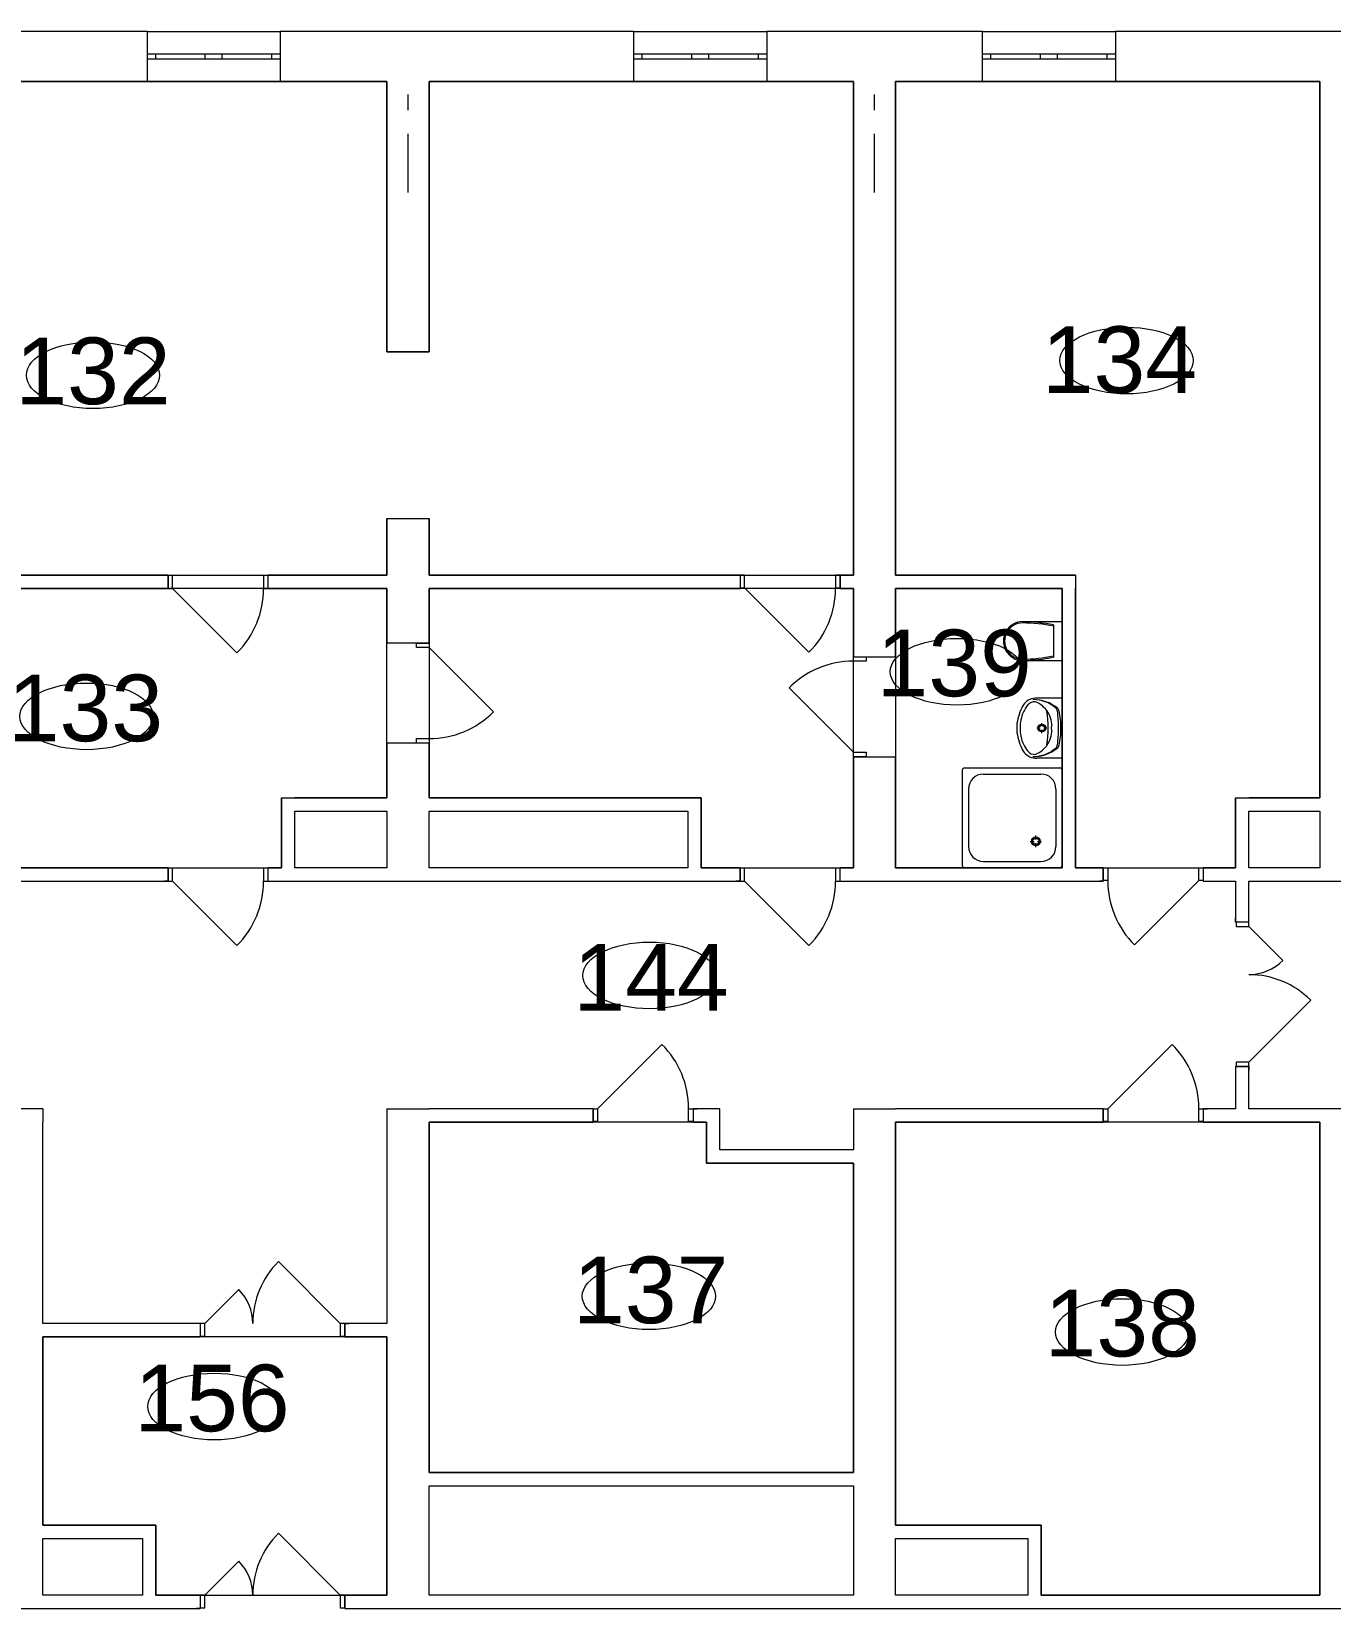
# Model space of a CAD drawing. Header units: millimetres. Extents: x 69565 to 169164, y 19942 to 91237.
# Drawn here: x 82997 to 94691, y 35074 to 49274 of the extents above; entities that cross this region are included whole.
import ezdxf

# ---------------------------------------------------------------- set-up
doc = ezdxf.new("R2010")
doc.units = ezdxf.units.MM
doc.header["$MEASUREMENT"] = 0
doc.linetypes.add('Штрих-Штриховая', pattern=[1093.611073, 529.166651, -211.666656, 141.111112, -211.666656])
for name, color, linetype, lineweight in [('Новый_Новый_0_Ном._пера__255_Ном._пера__255', 255, 'Continuous', 18), ('Новый_Новый_0_Ном._пера__7_Ном._пера__7', 7, 'Continuous', 18), ('Новый_Новый_0_Ном._пера__8_Ном._пера__8', 8, 'Continuous', 18)]:
    doc.layers.add(name, color=color, linetype=linetype, lineweight=lineweight)
doc.styles.add('СГЕНЕРИР_СТИЛЬ_1', font='Arial.ttf')

msp = doc.modelspace()

# ---------------------------------------------------------------- linework, layer by layer
at = {"layer": 'Новый_Новый_0_Ном._пера__255_Ном._пера__255', "color": 255, "linetype": 'Continuous', "lineweight": 18, "flags": 128}
for points in [[(86196.3, 44379.5), (86196.3, 44889.5), (86576.3, 44889.5), (86576.3, 44379.5), (90396.3, 44379.5), (90396.3, 48823.8), (86576.3, 48823.8), (86576.3, 46389.5), (86196.3, 46389.5), (86196.3, 48823.8), (80276.3, 48823.8), (80276.3, 46389.5), (79896.3, 46389.5), (79896.3, 48823.8), (76906.3, 48823.8), (76906.3, 44379.5), (79896.3, 44379.5), (79896.3, 44889.5), (80276.3, 44889.5), (80276.3, 44379.5)], [(90776.3, 48823.8), (90776.3, 44379.5), (92396.3, 44379.5), (92396.3, 41743.8), (93836.3, 41743.8), (93836.3, 42373.8), (94596.3, 42373.8), (94596.3, 48823.8)], [(80276.3, 44259.5), (80276.3, 42373.8), (81416.3, 42373.8), (81416.3, 41743.8), (85246.3, 41743.8), (85246.3, 42373.8), (86196.3, 42373.8), (86196.3, 44259.5)], [(86576.3, 44259.5), (86576.3, 42373.8), (89026, 42373.8), (89026, 41743.8), (90396.3, 41743.8), (90396.3, 44259.5)], [(92276.3, 41743.8), (92276.3, 44259.5), (90776.3, 44259.5), (90776.3, 41743.8)], [(90396.3, 36298.7), (90396.3, 39083.8), (89072.6, 39083.8), (89072.6, 39453.8), (86576.3, 39453.8), (86576.3, 36298.7)], [(90776.3, 39453.8), (90776.3, 35823.8), (92086.3, 35823.8), (92086.3, 35193.8), (94596.3, 35193.8), (94596.3, 39453.8)], [(86196.3, 35193.8), (86196.3, 37520.6), (83097, 37520.6), (83097, 35823.8), (84117, 35823.8), (84117, 35193.8)]]:
    msp.add_lwpolyline(points, close=True, dxfattribs=at)
at = {"layer": 'Новый_Новый_0_Ном._пера__7_Ном._пера__7', "color": 7, "linetype": 'Continuous', "lineweight": 18}
for p, q in [((84036.3, 49273.8), (84036.3, 49073.8)), ((84036.3, 49273.8), (85236.3, 49273.8)), ((84036.3, 49273.8), (84036.3, 49073.8)), ((85236.3, 49273.8), (85236.3, 49073.8)), ((85236.3, 49273.8), (85236.3, 49073.8)), ((88416.3, 49273.8), (88416.3, 49073.8)), ((88416.3, 49273.8), (89616.3, 49273.8)), ((88416.3, 49273.8), (88416.3, 49073.8)), ((89616.3, 49273.8), (89616.3, 49073.8)), ((89616.3, 49273.8), (89616.3, 49073.8)), ((91556.3, 49273.8), (91556.3, 49073.8)), ((91556.3, 49273.8), (92756.3, 49273.8)), ((91556.3, 49273.8), (91556.3, 49073.8)), ((92756.3, 49273.8), (92756.3, 49073.8)), ((92756.3, 49273.8), (92756.3, 49073.8)), ((84036.3, 49073.8), (84036.3, 49023.8)), ((84036.3, 49073.8), (84111.3, 49073.8)), ((84036.3, 49073.8), (84036.3, 49023.8)), ((84036.3, 49073.8), (84036.3, 49023.8)), ((84036.3, 49023.8), (84036.3, 48823.8)), ((84111.3, 49023.8), (84036.3, 49023.8)), ((84036.3, 49023.8), (84036.3, 48823.8)), ((84111.3, 49073.8), (84111.3, 49023.8)), ((84111.3, 49073.8), (84561.3, 49073.8)), ((84561.3, 49023.8), (84111.3, 49023.8)), ((84561.3, 49023.8), (84561.3, 49073.8)), ((84561.3, 49073.8), (84636.3, 49073.8)), ((84636.3, 49023.8), (84561.3, 49023.8)), ((84636.3, 49073.8), (84711.3, 49073.8)), ((84711.3, 49023.8), (84636.3, 49023.8)), ((84711.3, 49073.8), (84711.3, 49023.8)), ((84711.3, 49073.8), (85161.3, 49073.8)), ((85161.3, 49023.8), (84711.3, 49023.8)), ((85161.3, 49023.8), (85161.3, 49073.8)), ((85161.3, 49073.8), (85236.3, 49073.8)), ((85236.3, 49023.8), (85161.3, 49023.8)), ((85236.3, 49073.8), (85236.3, 49023.8)), ((85236.3, 49073.8), (85236.3, 49023.8)), ((85236.3, 49073.8), (85236.3, 49023.8)), ((85236.3, 49023.8), (85236.3, 48823.8)), ((85236.3, 49023.8), (85236.3, 48823.8)), ((88416.3, 49073.8), (88416.3, 49023.8)), ((88416.3, 49073.8), (88491.3, 49073.8)), ((88416.3, 49073.8), (88416.3, 49023.8)), ((88416.3, 49073.8), (88416.3, 49023.8)), ((88416.3, 49023.8), (88416.3, 48823.8)), ((88491.3, 49023.8), (88416.3, 49023.8)), ((88416.3, 49023.8), (88416.3, 48823.8)), ((88491.3, 49073.8), (88491.3, 49023.8)), ((88491.3, 49073.8), (88941.3, 49073.8)), ((88941.3, 49023.8), (88491.3, 49023.8)), ((88941.3, 49023.8), (88941.3, 49073.8)), ((88941.3, 49073.8), (89016.3, 49073.8)), ((89016.3, 49023.8), (88941.3, 49023.8)), ((89016.3, 49073.8), (89091.3, 49073.8)), ((89091.3, 49023.8), (89016.3, 49023.8)), ((89091.3, 49073.8), (89091.3, 49023.8)), ((89091.3, 49073.8), (89541.3, 49073.8)), ((89541.3, 49023.8), (89091.3, 49023.8)), ((89541.3, 49023.8), (89541.3, 49073.8)), ((89541.3, 49073.8), (89616.3, 49073.8)), ((89616.3, 49023.8), (89541.3, 49023.8)), ((89616.3, 49073.8), (89616.3, 49023.8)), ((89616.3, 49073.8), (89616.3, 49023.8)), ((89616.3, 49073.8), (89616.3, 49023.8)), ((89616.3, 49023.8), (89616.3, 48823.8)), ((89616.3, 49023.8), (89616.3, 48823.8)), ((91556.3, 49073.8), (91556.3, 49023.8)), ((91556.3, 49073.8), (91631.3, 49073.8)), ((91556.3, 49073.8), (91556.3, 49023.8)), ((91556.3, 49073.8), (91556.3, 49023.8)), ((91556.3, 49023.8), (91556.3, 48823.8)), ((91631.3, 49023.8), (91556.3, 49023.8)), ((91556.3, 49023.8), (91556.3, 48823.8)), ((91631.3, 49073.8), (91631.3, 49023.8)), ((91631.3, 49073.8), (92081.3, 49073.8)), ((92081.3, 49023.8), (91631.3, 49023.8)), ((92081.3, 49023.8), (92081.3, 49073.8)), ((92081.3, 49073.8), (92156.3, 49073.8)), ((92156.3, 49023.8), (92081.3, 49023.8)), ((92156.3, 49073.8), (92231.3, 49073.8)), ((92231.3, 49023.8), (92156.3, 49023.8)), ((92231.3, 49073.8), (92231.3, 49023.8)), ((92231.3, 49073.8), (92681.3, 49073.8)), ((92681.3, 49023.8), (92231.3, 49023.8)), ((92681.3, 49023.8), (92681.3, 49073.8)), ((92681.3, 49073.8), (92756.3, 49073.8)), ((92756.3, 49023.8), (92681.3, 49023.8)), ((92756.3, 49073.8), (92756.3, 49023.8)), ((92756.3, 49073.8), (92756.3, 49023.8)), ((92756.3, 49073.8), (92756.3, 49023.8)), ((92756.3, 49023.8), (92756.3, 48823.8)), ((92756.3, 49023.8), (92756.3, 48823.8)), ((84036.3, 48823.8), (85236.3, 48823.8)), ((88416.3, 48823.8), (89616.3, 48823.8)), ((91556.3, 48823.8), (92756.3, 48823.8)), ((86196.3, 46389.5), (86576.3, 46389.5)), ((86196.3, 46389.5), (86576.3, 46389.5)), ((86196.3, 44889.5), (86576.3, 44889.5)), ((86196.3, 44889.5), (86576.3, 44889.5)), ((84226.3, 44379.5), (84189.3, 44379.5)), ((84226.3, 44379.5), (84189.3, 44379.5)), ((84226.3, 44379.5), (84189.3, 44379.5)), ((84226.3, 44374.5), (84226.3, 44379.5)), ((84226.3, 44374.5), (84226.3, 44379.5)), ((84226.3, 44374.5), (84226.3, 44379.5)), ((84226.3, 44259.5), (84226.3, 44374.5)), ((84266.3, 44374.5), (84226.3, 44374.5)), ((84226.3, 44374.5), (84226.3, 44259.5)), ((84226.3, 44259.5), (84226.3, 44374.5)), ((84226.3, 44259.5), (84226.3, 44374.5)), ((84266.3, 44259.5), (84266.3, 44374.5)), ((85126.3, 44374.5), (85086.3, 44374.5)), ((85086.3, 44374.5), (85086.3, 44259.5)), ((85126.3, 44379.5), (85163.3, 44379.5)), ((85126.3, 44374.5), (85126.3, 44379.5)), ((85126.3, 44374.5), (85126.3, 44379.5)), ((85126.3, 44374.5), (85126.3, 44379.5)), ((85126.3, 44379.5), (85163.3, 44379.5)), ((85126.3, 44379.5), (85163.3, 44379.5)), ((85126.3, 44259.5), (85126.3, 44374.5)), ((85126.3, 44259.5), (85126.3, 44374.5)), ((85126.3, 44259.5), (85126.3, 44374.5)), ((85126.3, 44259.5), (85126.3, 44374.5)), ((89376.3, 44379.5), (89339.3, 44379.5)), ((89376.3, 44379.5), (89339.3, 44379.5)), ((89376.3, 44379.5), (89339.3, 44379.5)), ((89376.3, 44379.5), (89376.3, 44264.5)), ((89416.3, 44379.5), (89376.3, 44379.5)), ((89376.3, 44379.5), (89376.3, 44264.5)), ((89376.3, 44379.5), (89376.3, 44264.5)), ((89376.3, 44379.5), (89376.3, 44264.5)), ((89416.3, 44264.5), (89416.3, 44379.5)), ((90276.3, 44379.5), (90236.3, 44379.5)), ((90236.3, 44379.5), (90236.3, 44264.5)), ((90276.3, 44379.5), (90313.3, 44379.5)), ((90276.3, 44379.5), (90276.3, 44264.5)), ((90276.3, 44264.5), (90276.3, 44379.5)), ((90276.3, 44379.5), (90276.3, 44264.5)), ((90276.3, 44379.5), (90276.3, 44264.5)), ((90276.3, 44379.5), (90313.3, 44379.5)), ((90276.3, 44379.5), (90313.3, 44379.5)), ((84226.3, 44259.5), (84189.3, 44259.5)), ((84226.3, 44259.5), (84189.3, 44259.5)), ((84226.3, 44259.5), (84189.3, 44259.5)), ((84226.3, 44259.5), (84266.3, 44259.5)), ((84266.3, 44259.5), (84846.1, 43679.7)), ((85086.3, 44259.5), (85126.3, 44259.5)), ((85126.3, 44259.5), (85163.3, 44259.5)), ((85126.3, 44259.5), (85163.3, 44259.5)), ((85126.3, 44259.5), (85163.3, 44259.5)), ((89376.3, 44259.5), (89339.3, 44259.5)), ((89376.3, 44259.5), (89339.3, 44259.5)), ((89376.3, 44259.5), (89339.3, 44259.5)), ((89376.3, 44264.5), (89376.3, 44259.5)), ((89376.3, 44264.5), (89416.3, 44264.5)), ((89376.3, 44264.5), (89376.3, 44259.5)), ((89376.3, 44264.5), (89376.3, 44259.5)), ((89416.3, 44264.5), (89996.1, 43684.7)), ((90236.3, 44264.5), (90276.3, 44264.5)), ((90276.3, 44264.5), (90276.3, 44259.5)), ((90276.3, 44264.5), (90276.3, 44259.5)), ((90276.3, 44264.5), (90276.3, 44259.5)), ((90276.3, 44259.5), (90313.3, 44259.5)), ((90276.3, 44259.5), (90313.3, 44259.5)), ((90276.3, 44259.5), (90313.3, 44259.5)), ((91920.2, 43960), (92276.3, 43960)), ((92198.6, 43929.8), (92198.6, 43640.2)), ((92276.3, 43610), (92276.3, 43960)), ((86196.3, 43766.7), (86196.3, 43803.7)), ((86196.3, 43766.7), (86196.3, 43803.7)), ((86196.3, 43766.7), (86196.3, 43803.7)), ((86461.3, 43766.7), (86196.3, 43766.7)), ((86461.3, 43766.7), (86196.3, 43766.7)), ((86461.3, 43766.7), (86196.3, 43766.7)), ((86576.3, 43766.7), (86461.3, 43766.7)), ((86461.3, 43726.7), (86461.3, 43766.7)), ((86461.3, 43766.7), (86576.3, 43766.7)), ((86576.3, 43766.7), (86461.3, 43766.7)), ((86576.3, 43766.7), (86461.3, 43766.7)), ((86576.3, 43766.7), (86576.3, 43803.7)), ((86576.3, 43766.7), (86576.3, 43803.7)), ((86576.3, 43766.7), (86576.3, 43803.7)), ((86576.3, 43766.7), (86576.3, 43726.7)), ((86576.3, 43726.7), (86461.3, 43726.7)), ((86576.3, 43726.7), (87156.1, 43146.9)), ((90396.3, 43643.8), (90396.3, 43680.8)), ((90396.3, 43643.8), (90396.3, 43680.8)), ((90396.3, 43643.8), (90396.3, 43680.8)), ((90396.3, 43643.8), (90511.3, 43643.8)), ((90396.3, 43603.8), (90396.3, 43643.8)), ((90396.3, 43643.8), (90511.3, 43643.8)), ((90396.3, 43643.8), (90511.3, 43643.8)), ((90396.3, 43643.8), (90511.3, 43643.8)), ((90511.3, 43603.8), (90396.3, 43603.8)), ((90511.3, 43643.8), (90776.3, 43643.8)), ((90511.3, 43643.8), (90511.3, 43603.8)), ((90511.3, 43643.8), (90776.3, 43643.8)), ((90511.3, 43643.8), (90776.3, 43643.8)), ((90776.3, 43643.8), (90776.3, 43680.8)), ((90776.3, 43643.8), (90776.3, 43680.8)), ((90776.3, 43643.8), (90776.3, 43680.8)), ((91920.2, 43610), (92276.3, 43610)), ((90396.3, 42783.8), (89816.5, 43363.7)), ((92276.3, 43271.7), (92047.8, 43271.7)), ((92276.3, 43271.7), (92276.3, 42731.7)), ((92093, 43018.5), (92093, 43047.3)), ((92276.3, 42916.6), (92276.3, 43086.8)), ((86461.3, 42866.7), (86461.3, 42906.7)), ((86461.3, 42906.7), (86576.3, 42906.7)), ((86576.3, 42906.7), (86576.3, 42866.7)), ((92076.3, 43001.8), (92047.5, 43001.8)), ((92093, 42956.3), (92093, 42985.1)), ((92138.5, 43001.8), (92109.7, 43001.8)), ((86196.3, 42866.7), (86196.3, 42829.7)), ((86461.3, 42866.7), (86196.3, 42866.7)), ((86461.3, 42866.7), (86196.3, 42866.7)), ((86461.3, 42866.7), (86196.3, 42866.7)), ((86196.3, 42866.7), (86196.3, 42829.7)), ((86196.3, 42866.7), (86196.3, 42829.7)), ((86576.3, 42866.7), (86461.3, 42866.7)), ((86576.3, 42866.7), (86461.3, 42866.7)), ((86576.3, 42866.7), (86461.3, 42866.7)), ((86576.3, 42866.7), (86461.3, 42866.7)), ((86576.3, 42866.7), (86576.3, 42829.7)), ((86576.3, 42866.7), (86576.3, 42829.7)), ((86576.3, 42866.7), (86576.3, 42829.7)), ((90396.3, 42743.8), (90396.3, 42783.8)), ((90396.3, 42783.8), (90511.3, 42783.8)), ((90396.3, 42743.8), (90396.3, 42706.8)), ((90396.3, 42743.8), (90511.3, 42743.8)), ((90511.3, 42743.8), (90396.3, 42743.8)), ((90396.3, 42743.8), (90511.3, 42743.8)), ((90396.3, 42743.8), (90511.3, 42743.8)), ((90396.3, 42743.8), (90396.3, 42706.8)), ((90396.3, 42743.8), (90396.3, 42706.8)), ((90511.3, 42783.8), (90511.3, 42743.8)), ((90511.3, 42743.8), (90776.3, 42743.8)), ((90511.3, 42743.8), (90776.3, 42743.8)), ((90511.3, 42743.8), (90776.3, 42743.8)), ((90776.3, 42743.8), (90776.3, 42706.8)), ((90776.3, 42743.8), (90776.3, 42706.8)), ((90776.3, 42743.8), (90776.3, 42706.8)), ((92276.3, 42731.7), (92047.8, 42731.7)), ((84226.3, 41743.8), (84189.3, 41743.8)), ((84226.3, 41743.8), (84189.3, 41743.8)), ((84226.3, 41743.8), (84189.3, 41743.8)), ((84226.3, 41623.8), (84189.3, 41623.8)), ((84226.3, 41623.8), (84189.3, 41623.8)), ((84226.3, 41623.8), (84189.3, 41623.8)), ((84226.3, 41738.8), (84226.3, 41743.8)), ((84226.3, 41738.8), (84226.3, 41743.8)), ((84226.3, 41738.8), (84226.3, 41743.8)), ((84226.3, 41623.8), (84226.3, 41738.8)), ((84266.3, 41738.8), (84226.3, 41738.8)), ((84226.3, 41738.8), (84226.3, 41623.8)), ((84226.3, 41623.8), (84226.3, 41738.8)), ((84226.3, 41623.8), (84226.3, 41738.8)), ((84226.3, 41623.8), (84266.3, 41623.8)), ((84266.3, 41623.8), (84266.3, 41738.8)), ((84266.3, 41623.8), (84846.1, 41044)), ((85126.3, 41738.8), (85086.3, 41738.8)), ((85086.3, 41738.8), (85086.3, 41623.8)), ((85086.3, 41623.8), (85126.3, 41623.8)), ((85126.3, 41743.8), (85163.3, 41743.8)), ((85126.3, 41738.8), (85126.3, 41743.8)), ((85126.3, 41738.8), (85126.3, 41743.8)), ((85126.3, 41738.8), (85126.3, 41743.8)), ((85126.3, 41743.8), (85163.3, 41743.8)), ((85126.3, 41743.8), (85163.3, 41743.8)), ((85126.3, 41623.8), (85126.3, 41738.8)), ((85126.3, 41623.8), (85126.3, 41738.8)), ((85126.3, 41623.8), (85126.3, 41738.8)), ((85126.3, 41623.8), (85126.3, 41738.8)), ((85126.3, 41623.8), (85163.3, 41623.8)), ((85126.3, 41623.8), (85163.3, 41623.8)), ((85126.3, 41623.8), (85163.3, 41623.8)), ((89376.3, 41743.8), (89339.3, 41743.8)), ((89376.3, 41743.8), (89339.3, 41743.8)), ((89376.3, 41743.8), (89339.3, 41743.8)), ((89376.3, 41623.8), (89339.3, 41623.8)), ((89376.3, 41623.8), (89339.3, 41623.8)), ((89376.3, 41623.8), (89339.3, 41623.8)), ((89376.3, 41738.8), (89376.3, 41743.8)), ((89376.3, 41738.8), (89376.3, 41743.8)), ((89376.3, 41738.8), (89376.3, 41743.8)), ((89376.3, 41623.8), (89376.3, 41738.8)), ((89416.3, 41738.8), (89376.3, 41738.8)), ((89376.3, 41738.8), (89376.3, 41623.8)), ((89376.3, 41623.8), (89376.3, 41738.8)), ((89376.3, 41623.8), (89376.3, 41738.8)), ((89376.3, 41623.8), (89416.3, 41623.8)), ((89416.3, 41623.8), (89416.3, 41738.8)), ((89416.3, 41623.8), (89996.1, 41044)), ((90276.3, 41738.8), (90236.3, 41738.8)), ((90236.3, 41738.8), (90236.3, 41623.8)), ((90236.3, 41623.8), (90276.3, 41623.8)), ((90276.3, 41743.8), (90313.3, 41743.8)), ((90276.3, 41738.8), (90276.3, 41743.8)), ((90276.3, 41738.8), (90276.3, 41743.8)), ((90276.3, 41738.8), (90276.3, 41743.8)), ((90276.3, 41743.8), (90313.3, 41743.8)), ((90276.3, 41743.8), (90313.3, 41743.8)), ((90276.3, 41623.8), (90276.3, 41738.8)), ((90276.3, 41623.8), (90276.3, 41738.8)), ((90276.3, 41623.8), (90276.3, 41738.8)), ((90276.3, 41623.8), (90276.3, 41738.8)), ((90276.3, 41623.8), (90313.3, 41623.8)), ((90276.3, 41623.8), (90313.3, 41623.8)), ((90276.3, 41623.8), (90313.3, 41623.8)), ((92646.3, 41743.8), (92609.3, 41743.8)), ((92646.3, 41743.8), (92609.3, 41743.8)), ((92646.3, 41743.8), (92609.3, 41743.8)), ((92646.3, 41623.8), (92609.3, 41623.8)), ((92646.3, 41623.8), (92609.3, 41623.8)), ((92646.3, 41623.8), (92609.3, 41623.8)), ((92646.3, 41743.8), (92646.3, 41628.8)), ((92646.3, 41743.8), (92686.3, 41743.8)), ((92646.3, 41628.8), (92646.3, 41743.8)), ((92646.3, 41743.8), (92646.3, 41628.8)), ((92646.3, 41743.8), (92646.3, 41628.8)), ((92646.3, 41628.8), (92646.3, 41623.8)), ((92686.3, 41628.8), (92646.3, 41628.8)), ((92646.3, 41628.8), (92646.3, 41623.8)), ((92646.3, 41628.8), (92646.3, 41623.8)), ((92686.3, 41743.8), (92686.3, 41628.8)), ((93506.3, 41628.8), (92926.5, 41049)), ((93506.3, 41628.8), (93506.3, 41743.8)), ((93506.3, 41743.8), (93546.3, 41743.8)), ((93546.3, 41628.8), (93506.3, 41628.8)), ((93546.3, 41743.8), (93583.3, 41743.8)), ((93546.3, 41743.8), (93546.3, 41628.8)), ((93546.3, 41743.8), (93546.3, 41628.8)), ((93546.3, 41743.8), (93546.3, 41628.8)), ((93546.3, 41743.8), (93546.3, 41628.8)), ((93546.3, 41743.8), (93583.3, 41743.8)), ((93546.3, 41743.8), (93583.3, 41743.8)), ((93546.3, 41628.8), (93546.3, 41623.8)), ((93546.3, 41628.8), (93546.3, 41623.8)), ((93546.3, 41628.8), (93546.3, 41623.8)), ((93546.3, 41623.8), (93583.3, 41623.8)), ((93546.3, 41623.8), (93583.3, 41623.8)), ((93546.3, 41623.8), (93583.3, 41623.8)), ((93836.3, 41253.8), (93836.3, 41290.8)), ((93836.3, 41253.8), (93836.3, 41290.8)), ((93836.3, 41253.8), (93836.3, 41290.8)), ((93841.3, 41253.8), (93836.3, 41253.8)), ((93841.3, 41253.8), (93836.3, 41253.8)), ((93841.3, 41253.8), (93836.3, 41253.8)), ((93956.3, 41253.8), (93841.3, 41253.8)), ((93841.3, 41253.8), (93841.3, 41213.8)), ((93956.3, 41253.8), (93841.3, 41253.8)), ((93956.3, 41253.8), (93841.3, 41253.8)), ((93956.3, 41253.8), (93841.3, 41253.8)), ((93841.3, 41213.8), (93956.3, 41213.8)), ((93956.3, 41253.8), (93956.3, 41290.8)), ((93956.3, 41253.8), (93956.3, 41290.8)), ((93956.3, 41253.8), (93956.3, 41290.8)), ((93956.3, 41213.8), (93956.3, 41253.8)), ((93956.3, 41213.8), (94261.8, 40908.4)), ((93956.3, 39993.8), (94513.5, 40551)), ((88092.6, 39573.8), (88672.4, 40153.7)), ((92686.3, 39573.8), (93266.1, 40153.7)), ((93836.3, 39953.8), (93836.3, 39916.8)), ((93841.3, 39953.8), (93836.3, 39953.8)), ((93841.3, 39953.8), (93836.3, 39953.8)), ((93841.3, 39953.8), (93836.3, 39953.8)), ((93836.3, 39953.8), (93836.3, 39916.8)), ((93836.3, 39953.8), (93836.3, 39916.8)), ((93956.3, 39993.8), (93841.3, 39993.8)), ((93841.3, 39993.8), (93841.3, 39953.8)), ((93956.3, 39953.8), (93841.3, 39953.8)), ((93841.3, 39953.8), (93956.3, 39953.8)), ((93956.3, 39953.8), (93841.3, 39953.8)), ((93956.3, 39953.8), (93841.3, 39953.8)), ((93956.3, 39953.8), (93956.3, 39993.8)), ((93956.3, 39953.8), (93956.3, 39916.8)), ((93956.3, 39953.8), (93956.3, 39916.8)), ((93956.3, 39953.8), (93956.3, 39916.8)), ((88052.6, 39573.8), (88015.6, 39573.8)), ((88052.6, 39573.8), (88015.6, 39573.8)), ((88052.6, 39573.8), (88015.6, 39573.8)), ((88052.6, 39573.8), (88052.6, 39458.8)), ((88052.6, 39573.8), (88092.6, 39573.8)), ((88052.6, 39458.8), (88052.6, 39573.8)), ((88052.6, 39573.8), (88052.6, 39458.8)), ((88052.6, 39573.8), (88052.6, 39458.8)), ((88092.6, 39573.8), (88092.6, 39458.8)), ((88912.6, 39458.8), (88912.6, 39573.8)), ((88912.6, 39573.8), (88952.6, 39573.8)), ((88952.6, 39573.8), (88989.6, 39573.8)), ((88952.6, 39573.8), (88952.6, 39458.8)), ((88952.6, 39573.8), (88952.6, 39458.8)), ((88952.6, 39573.8), (88952.6, 39458.8)), ((88952.6, 39573.8), (88952.6, 39458.8)), ((88952.6, 39573.8), (88989.6, 39573.8)), ((88952.6, 39573.8), (88989.6, 39573.8)), ((92646.3, 39573.8), (92609.3, 39573.8)), ((92646.3, 39573.8), (92609.3, 39573.8)), ((92646.3, 39573.8), (92609.3, 39573.8)), ((92646.3, 39573.8), (92646.3, 39458.8)), ((92646.3, 39573.8), (92686.3, 39573.8)), ((92646.3, 39458.8), (92646.3, 39573.8)), ((92646.3, 39573.8), (92646.3, 39458.8)), ((92646.3, 39573.8), (92646.3, 39458.8)), ((92686.3, 39573.8), (92686.3, 39458.8)), ((93506.3, 39458.8), (93506.3, 39573.8)), ((93506.3, 39573.8), (93546.3, 39573.8)), ((93546.3, 39573.8), (93583.3, 39573.8)), ((93546.3, 39573.8), (93546.3, 39458.8)), ((93546.3, 39573.8), (93546.3, 39458.8)), ((93546.3, 39573.8), (93546.3, 39458.8)), ((93546.3, 39573.8), (93546.3, 39458.8)), ((93546.3, 39573.8), (93583.3, 39573.8)), ((93546.3, 39573.8), (93583.3, 39573.8)), ((88052.6, 39453.8), (88015.6, 39453.8)), ((88052.6, 39453.8), (88015.6, 39453.8)), ((88052.6, 39453.8), (88015.6, 39453.8)), ((88052.6, 39458.8), (88052.6, 39453.8)), ((88092.6, 39458.8), (88052.6, 39458.8)), ((88052.6, 39458.8), (88052.6, 39453.8)), ((88052.6, 39458.8), (88052.6, 39453.8)), ((88952.6, 39458.8), (88912.6, 39458.8)), ((88952.6, 39458.8), (88952.6, 39453.8)), ((88952.6, 39458.8), (88952.6, 39453.8)), ((88952.6, 39458.8), (88952.6, 39453.8)), ((88952.6, 39453.8), (88989.6, 39453.8)), ((88952.6, 39453.8), (88989.6, 39453.8)), ((88952.6, 39453.8), (88989.6, 39453.8)), ((92646.3, 39453.8), (92609.3, 39453.8)), ((92646.3, 39453.8), (92609.3, 39453.8)), ((92646.3, 39453.8), (92609.3, 39453.8)), ((92646.3, 39458.8), (92646.3, 39453.8)), ((92686.3, 39458.8), (92646.3, 39458.8)), ((92646.3, 39458.8), (92646.3, 39453.8)), ((92646.3, 39458.8), (92646.3, 39453.8)), ((93546.3, 39458.8), (93506.3, 39458.8)), ((93546.3, 39458.8), (93546.3, 39453.8)), ((93546.3, 39458.8), (93546.3, 39453.8)), ((93546.3, 39458.8), (93546.3, 39453.8)), ((93546.3, 39453.8), (93583.3, 39453.8)), ((93546.3, 39453.8), (93583.3, 39453.8)), ((93546.3, 39453.8), (93583.3, 39453.8)), ((85776.3, 37640.6), (85219.1, 38197.8)), ((84556.3, 37640.6), (84861.8, 37946.1)), ((84516.3, 37640.6), (84479.3, 37640.6)), ((84516.3, 37640.6), (84479.3, 37640.6)), ((84516.3, 37640.6), (84479.3, 37640.6)), ((84516.3, 37640.6), (84516.3, 37525.6)), ((84556.3, 37640.6), (84516.3, 37640.6)), ((84516.3, 37640.6), (84516.3, 37525.6)), ((84516.3, 37640.6), (84516.3, 37525.6)), ((84516.3, 37640.6), (84516.3, 37525.6)), ((84556.3, 37525.6), (84556.3, 37640.6)), ((85816.3, 37640.6), (85776.3, 37640.6)), ((85776.3, 37640.6), (85776.3, 37525.6)), ((85816.3, 37640.6), (85853.3, 37640.6)), ((85816.3, 37640.6), (85816.3, 37525.6)), ((85816.3, 37525.6), (85816.3, 37640.6)), ((85816.3, 37640.6), (85816.3, 37525.6)), ((85816.3, 37640.6), (85816.3, 37525.6)), ((85816.3, 37640.6), (85853.3, 37640.6)), ((85816.3, 37640.6), (85853.3, 37640.6)), ((84516.3, 37520.6), (84479.3, 37520.6)), ((84516.3, 37520.6), (84479.3, 37520.6)), ((84516.3, 37520.6), (84479.3, 37520.6)), ((84516.3, 37525.6), (84516.3, 37520.6)), ((84516.3, 37525.6), (84556.3, 37525.6)), ((84516.3, 37525.6), (84516.3, 37520.6)), ((84516.3, 37525.6), (84516.3, 37520.6)), ((85776.3, 37525.6), (85816.3, 37525.6)), ((85816.3, 37525.6), (85816.3, 37520.6)), ((85816.3, 37525.6), (85816.3, 37520.6)), ((85816.3, 37525.6), (85816.3, 37520.6)), ((85816.3, 37520.6), (85853.3, 37520.6)), ((85816.3, 37520.6), (85853.3, 37520.6)), ((85816.3, 37520.6), (85853.3, 37520.6)), ((85776.3, 35193.8), (85219.1, 35751)), ((84556.3, 35193.8), (84861.8, 35499.3)), ((84516.3, 35193.8), (84479.3, 35193.8)), ((84516.3, 35193.8), (84479.3, 35193.8)), ((84516.3, 35193.8), (84479.3, 35193.8)), ((84516.3, 35193.8), (84516.3, 35078.8)), ((84556.3, 35193.8), (84516.3, 35193.8)), ((84516.3, 35193.8), (84516.3, 35078.8)), ((84516.3, 35193.8), (84516.3, 35078.8)), ((84516.3, 35193.8), (84516.3, 35078.8)), ((84516.3, 35078.8), (84516.3, 35073.8)), ((84516.3, 35078.8), (84556.3, 35078.8)), ((84516.3, 35078.8), (84516.3, 35073.8)), ((84516.3, 35078.8), (84516.3, 35073.8)), ((84556.3, 35078.8), (84556.3, 35193.8)), ((85816.3, 35193.8), (85776.3, 35193.8)), ((85776.3, 35193.8), (85776.3, 35078.8)), ((85776.3, 35078.8), (85816.3, 35078.8)), ((85816.3, 35193.8), (85853.3, 35193.8)), ((85816.3, 35193.8), (85816.3, 35078.8)), ((85816.3, 35078.8), (85816.3, 35193.8)), ((85816.3, 35193.8), (85816.3, 35078.8)), ((85816.3, 35193.8), (85816.3, 35078.8)), ((85816.3, 35193.8), (85853.3, 35193.8)), ((85816.3, 35193.8), (85853.3, 35193.8)), ((85816.3, 35078.8), (85816.3, 35073.8)), ((85816.3, 35078.8), (85816.3, 35073.8)), ((85816.3, 35078.8), (85816.3, 35073.8)), ((84516.3, 35073.8), (84479.3, 35073.8)), ((84516.3, 35073.8), (84479.3, 35073.8)), ((84516.3, 35073.8), (84479.3, 35073.8)), ((85816.3, 35073.8), (85853.3, 35073.8)), ((85816.3, 35073.8), (85853.3, 35073.8)), ((85816.3, 35073.8), (85853.3, 35073.8))]:
    msp.add_line(p, q, dxfattribs=at)
at = {"layer": 'Новый_Новый_0_Ном._пера__7_Ном._пера__7', "color": 7, "linetype": 'Штрих-Штриховая', "lineweight": 18}
for p, q in [((86386.3, 47823.8), (86386.3, 48823.8)), ((86386.3, 47823.8), (86386.3, 48823.8)), ((86386.3, 47823.8), (86386.3, 48823.8)), ((86386.3, 47823.8), (86386.3, 48823.8)), ((86386.3, 47823.8), (86386.3, 48823.8)), ((86386.3, 47823.8), (86386.3, 48823.8)), ((90586.3, 47823.8), (90586.3, 48823.8)), ((90586.3, 47823.8), (90586.3, 48823.8)), ((90586.3, 47823.8), (90586.3, 48823.8)), ((90586.3, 47823.8), (90586.3, 48823.8)), ((90586.3, 47823.8), (90586.3, 48823.8)), ((90586.3, 47823.8), (90586.3, 48823.8))]:
    msp.add_line(p, q, dxfattribs=at)
at = {"layer": 'Новый_Новый_0_Ном._пера__7_Ном._пера__7', "color": 7, "linetype": 'Continuous', "lineweight": 18}
for points in [[(84036.3, 49273.8), (82586.3, 49273.8)], [(88416.3, 49273.8), (85236.3, 49273.8)], [(91556.3, 49273.8), (89616.3, 49273.8)], [(95656.3, 49273.8), (92756.3, 49273.8)], [(82586.3, 48823.8), (84036.3, 48823.8)], [(85236.3, 48823.8), (86196.3, 48823.8)], [(86196.3, 48823.8), (86196.3, 46389.5)], [(86576.3, 48823.8), (88416.3, 48823.8)], [(86576.3, 46389.5), (86576.3, 48823.8)], [(89616.3, 48823.8), (90396.3, 48823.8)], [(90396.3, 48823.8), (90396.3, 44379.5)], [(90776.3, 48823.8), (91556.3, 48823.8)], [(90776.3, 44379.5), (90776.3, 48823.8)], [(92756.3, 48823.8), (94596.3, 48823.8)], [(94596.3, 48823.8), (94596.3, 42373.8)], [(86196.3, 44889.5), (86196.3, 44379.5)], [(86576.3, 44379.5), (86576.3, 44889.5)], [(84226.3, 44379.5), (80276.3, 44379.5)], [(86196.3, 44379.5), (85126.3, 44379.5)], [(89376.3, 44379.5), (86576.3, 44379.5)], [(90396.3, 44379.5), (90276.3, 44379.5)], [(92396.3, 44379.5), (90776.3, 44379.5)], [(92396.3, 44379.5), (92396.3, 44259.5)], [(80276.3, 44259.5), (84226.3, 44259.5)], [(85126.3, 44259.5), (86196.3, 44259.5)], [(86196.3, 44259.5), (86196.3, 43766.7)], [(86576.3, 43766.7), (86576.3, 44259.5)], [(86576.3, 44259.5), (89376.3, 44259.5)], [(90276.3, 44259.5), (90396.3, 44259.5)], [(90396.3, 44259.5), (90396.3, 43643.8)], [(90776.3, 43643.8), (90776.3, 44259.5)], [(90776.3, 44259.5), (92276.3, 44259.5)], [(92276.3, 44259.5), (92276.3, 41743.8)], [(92396.3, 41743.8), (92396.3, 44259.5)], [(86196.3, 42866.7), (86196.3, 42373.8)], [(86576.3, 42373.8), (86576.3, 42866.7)], [(90396.3, 42743.8), (90396.3, 41743.8)], [(90776.3, 41743.8), (90776.3, 42743.8)], [(85246.3, 42373.8), (85366.3, 42373.8)], [(85246.3, 42373.8), (85246.3, 41743.8)], [(86196.3, 42373.8), (85366.3, 42373.8)], [(88906, 42373.8), (86576.3, 42373.8)], [(89026, 42373.8), (88906, 42373.8)], [(89026, 41743.8), (89026, 42373.8)], [(93836.3, 42373.8), (93956.3, 42373.8)], [(93836.3, 42373.8), (93836.3, 41743.8)], [(94596.3, 42373.8), (93956.3, 42373.8)], [(85366.3, 41743.8), (85366.3, 42253.8)], [(85366.3, 42253.8), (86196.3, 42253.8)], [(86196.3, 42253.8), (86196.3, 41743.8)], [(86576.3, 41743.8), (86576.3, 42253.8)], [(86576.3, 42253.8), (88906, 42253.8)], [(88906, 42253.8), (88906, 41743.8)], [(93956.3, 41743.8), (93956.3, 42253.8)], [(93956.3, 42253.8), (94596.3, 42253.8)], [(94596.3, 42253.8), (94596.3, 41743.8)], [(78506.3, 41623.8), (84226.3, 41623.8)], [(84226.3, 41743.8), (81416.3, 41743.8)], [(85246.3, 41743.8), (85126.3, 41743.8)], [(85126.3, 41623.8), (89376.3, 41623.8)], [(86196.3, 41743.8), (85366.3, 41743.8)], [(88906, 41743.8), (86576.3, 41743.8)], [(89376.3, 41743.8), (89026, 41743.8)], [(90396.3, 41743.8), (90276.3, 41743.8)], [(90276.3, 41623.8), (92646.3, 41623.8)], [(92276.3, 41743.8), (90776.3, 41743.8)], [(92646.3, 41743.8), (92396.3, 41743.8)], [(93836.3, 41743.8), (93546.3, 41743.8)], [(93546.3, 41623.8), (93836.3, 41623.8)], [(93836.3, 41623.8), (93836.3, 41253.8)], [(94596.3, 41743.8), (93956.3, 41743.8)], [(93956.3, 41623.8), (96666, 41623.8)], [(93956.3, 41253.8), (93956.3, 41623.8)], [(93836.3, 39953.8), (93836.3, 39573.8)], [(93956.3, 39573.8), (93956.3, 39953.8)], [(83097, 39573.8), (81296.3, 39573.8)], [(83097, 39573.8), (83097, 39453.8)], [(86196.3, 39573.8), (86576.3, 39573.8)], [(86196.3, 39573.8), (86196.3, 37640.6)], [(88052.6, 39573.8), (86576.3, 39573.8)], [(89072.6, 39573.8), (88952.6, 39573.8)], [(89192.6, 39573.8), (89072.6, 39573.8)], [(89192.6, 39203.8), (89192.6, 39573.8)], [(90396.3, 39573.8), (90776.3, 39573.8)], [(90396.3, 39573.8), (90396.3, 39203.8)], [(92646.3, 39573.8), (90776.3, 39573.8)], [(93836.3, 39573.8), (93546.3, 39573.8)], [(96666, 39573.8), (93956.3, 39573.8)], [(83097, 37640.6), (83097, 39453.8)], [(86576.3, 36298.7), (86576.3, 39453.8)], [(86576.3, 39453.8), (88052.6, 39453.8)], [(88952.6, 39453.8), (89072.6, 39453.8)], [(89072.6, 39453.8), (89072.6, 39083.8)], [(90776.3, 35823.8), (90776.3, 39453.8)], [(90776.3, 39453.8), (92646.3, 39453.8)], [(93546.3, 39453.8), (94596.3, 39453.8)], [(94596.3, 39453.8), (94596.3, 35193.8)], [(90396.3, 39203.8), (89192.6, 39203.8)], [(89072.6, 39083.8), (89192.6, 39083.8)], [(89192.6, 39083.8), (90396.3, 39083.8)], [(90396.3, 39083.8), (90396.3, 36298.7)], [(84516.3, 37640.6), (83097, 37640.6)], [(86196.3, 37640.6), (85816.3, 37640.6)], [(83097, 35823.8), (83097, 37520.6)], [(83097, 37520.6), (84516.3, 37520.6)], [(85816.3, 37520.6), (86196.3, 37520.6)], [(86196.3, 37520.6), (86196.3, 35193.8)], [(90396.3, 36298.7), (86576.3, 36298.7)], [(86576.3, 35193.8), (86576.3, 36178.7)], [(86576.3, 36178.7), (90396.3, 36178.7)], [(90396.3, 36178.7), (90396.3, 35823.8)], [(83997, 35823.8), (83097, 35823.8)], [(84117, 35823.8), (83997, 35823.8)], [(84117, 35193.8), (84117, 35823.8)], [(90396.3, 35823.8), (90396.3, 35703.8)], [(91966.3, 35823.8), (90776.3, 35823.8)], [(92086.3, 35823.8), (91966.3, 35823.8)], [(92086.3, 35193.8), (92086.3, 35823.8)], [(83097, 35193.8), (83097, 35703.8)], [(83097, 35703.8), (83997, 35703.8)], [(83997, 35703.8), (83997, 35193.8)], [(90396.3, 35703.8), (90396.3, 35193.8)], [(90776.3, 35193.8), (90776.3, 35703.8)], [(90776.3, 35703.8), (91966.3, 35703.8)], [(91966.3, 35703.8), (91966.3, 35193.8)], [(83997, 35193.8), (83097, 35193.8)], [(84516.3, 35193.8), (84117, 35193.8)], [(86196.3, 35193.8), (85816.3, 35193.8)], [(90396.3, 35193.8), (86576.3, 35193.8)], [(91966.3, 35193.8), (90776.3, 35193.8)], [(94596.3, 35193.8), (92086.3, 35193.8)], [(76906.3, 35073.8), (84516.3, 35073.8)], [(85816.3, 35073.8), (95846.3, 35073.8)]]:
    msp.add_lwpolyline(points, dxfattribs=at)
for radius in [35, 25]:
    msp.add_circle((92093, 43001.8), radius, dxfattribs=at)
for centre, radius, start, end in [((84266.3, 44259.5), 820, 315, 0), ((89416.3, 44264.5), 820, 315, 0), ((90396.3, 42783.8), 820, 90, 135), ((92310, 42988), 444.2, 153.7403, 175.79476), ((92193.7, 43025.1), 293, 140.71494, 170.00224), ((92100.9, 43087.4), 212.8, 141.31519, 152.84286), ((92041.9, 43134.5), 137.4, 87.54482, 141.25458), ((92028.2, 43157.7), 80.9, 86.06939, 139.19839), ((92016.4, 42952.7), 305.1, 48.52449, 90.67671), ((92018.2, 42918.2), 339.6, 50.66478, 90.90725), ((91945.3, 43014.6), 240.7, 32.84422, 68.44807), ((92188.7, 43147.6), 45, 7.83045, 48.52449), ((92205, 43146.1), 45, 12.69402, 50.66478), ((86576.3, 43726.7), 820, 270, 315), ((92213, 43001.7), 316.7, 166.43339, 193.56661), ((91165.6, 43001.7), 984.9, 351.17957, 8.82655), ((91941.4, 43021), 240.6, 355.39402, 31.05606), ((91090.2, 42996.5), 1153.8, 0.24498, 7.83045), ((91589.4, 43007.4), 675.9, 359.48972, 12.69402), ((92136.3, 43001.7), 270, 175.98758, 184.01242), ((92310, 43015.4), 444.2, 184.20524, 206.2597), ((92193.7, 42978.3), 293, 189.99776, 219.28506), ((91941.4, 42982.4), 240.6, 328.94394, 4.60598), ((91090.2, 43008.2), 1153.8, 352.09208, 359.67755), ((91589.4, 42996.6), 675.9, 347.2285, 0.43281), ((92100.9, 42915.9), 212.8, 207.15714, 218.68481), ((92041.9, 42868.9), 137.4, 218.74542, 272.45518), ((92028.2, 42845.7), 80.9, 220.80161, 273.93061), ((92018.3, 43085.2), 339.6, 269.01528, 309.25775), ((92016.5, 43050.8), 305.1, 269.24582, 311.39803), ((91945.3, 42988.8), 240.7, 291.55193, 327.15578), ((92188.5, 42855.6), 45, 311.39804, 352.09208), ((92204.8, 42857.1), 45, 309.25775, 347.2285), ((84266.3, 41623.8), 820, 315, 0), ((89416.3, 41623.8), 820, 315, 0), ((93506.3, 41628.8), 820, 180, 225), ((93956.3, 41213.8), 432, 270, 315), ((93956.3, 39993.8), 788, 45, 90), ((88092.6, 39573.8), 820, 0, 45), ((92686.3, 39573.8), 820, 0, 45), ((85776.3, 37640.6), 788, 135, 180), ((84556.3, 37640.6), 432, 0, 45), ((85776.3, 35193.8), 788, 135, 180), ((84556.3, 35193.8), 432, 0, 45)]:
    msp.add_arc(centre, radius, start, end, dxfattribs=at)
for centre in [(92855.7, 46311.2), (83549.9, 46179.3), (91328.6, 43509.2), (83491.8, 43107.1), (88560.7, 40773.8), (88555.5, 37885.3), (92816.2, 37563.1), (84642.7, 36892.2)]:
    msp.add_ellipse(centre, major_axis=(600, 0), ratio=0.5, dxfattribs=at)
for centre, major_axis, start_param, end_param in [((91920.2, 43785), (0, 175), 0, 3.1415927), ((91920.2, 43785), (0, 163.6), 0, 3.1567582), ((91900.2, 42458.9), (0, 1489.9), 6.0802593, 6.2697875), ((91900.2, 42458.9), (0, 1501.3), 6.0818179, 6.2697875), ((91900.2, 45111.2), (0, 1489.9), 3.1549905, 3.3445187), ((91900.2, 45111.2), (0, 1501.3), 3.1549905, 3.3429601)]:
    msp.add_ellipse(centre, major_axis=major_axis, ratio=0.9935904, start_param=start_param, end_param=end_param, dxfattribs=at)
at = {"layer": 'Новый_Новый_0_Ном._пера__8_Ном._пера__8', "color": 8, "linetype": 'Continuous', "lineweight": 18}
for p, q in [((91376.3, 42621.3), (91376.3, 41766.3)), ((91398.8, 42643.8), (92253.8, 42643.8)), ((92276.3, 42621.3), (92276.3, 41766.3)), ((91567.5, 42587.6), (92085, 42587.6)), ((91432.5, 42452.6), (91432.5, 41935.1)), ((92220, 42452.6), (92220, 41935.1)), ((92038.5, 41997.2), (92038.5, 42032.8)), ((91987.3, 41981.7), (92022.9, 41981.7)), ((92038.5, 41930.5), (92038.5, 41966.1)), ((92054, 41981.7), (92089.6, 41981.7)), ((91567.5, 41800.1), (92085, 41800.1)), ((91398.8, 41743.8), (92253.8, 41743.8))]:
    msp.add_line(p, q, dxfattribs=at)
for radius in [39.4, 28.1]:
    msp.add_circle((92038.5, 41981.7), radius, dxfattribs=at)
for centre, radius, start, end in [((91398.8, 42621.3), 22.5, 90, 180), ((92253.8, 42621.3), 22.5, 0, 90), ((91567.5, 42452.6), 135, 90, 180), ((92085, 42452.6), 135, 0, 90), ((91567.5, 41935.1), 135, 180, 270), ((92085, 41935.1), 135, 270, 0), ((91398.8, 41766.3), 22.5, 180, 270), ((92253.8, 41766.3), 22.5, 270, 0)]:
    msp.add_arc(centre, radius, start, end, dxfattribs=at)

# ---------------------------------------------------------------- texts
at = {"layer": 'Новый_Новый_0_Ном._пера__7_Ном._пера__7', "color": 7, "linetype": 'Continuous', "lineweight": 18, "char_height": 600, "attachment_point": 5, "style": 'СГЕНЕРИР_СТИЛЬ_1'}
for s, insert in [('\\A1;{\\pqc;\\fArial|b0|i0|c0|p0;\\W1.000000;134}', (92791.2, 46314.6)), ('\\A1;{\\pqc;\\fArial|b0|i0|c0|p0;\\W1.000000;132}', (83549.8, 46214.1)), ('\\A1;{\\pqc;\\fArial|b0|i0|c0|p0;\\W1.000000;139}', (91303.8, 43583.6)), ('\\A1;{\\pqc;\\fArial|b0|i0|c0|p0;\\W1.000000;133}', (83481.8, 43178.7)), ('\\A1;{\\pqc;\\fArial|b0|i0|c0|p0;\\W1.000000;144}', (88574.4, 40756.2)), ('\\A1;{\\pqc;\\fArial|b0|i0|c0|p0;\\W1.000000;137}', (88571, 37938.1)), ('\\A1;{\\pqc;\\fArial|b0|i0|c0|p0;\\W1.000000;138}', (92816.3, 37638.8)), ('\\A1;{\\pqc;\\fArial|b0|i0|c0|p0;\\W1.000000;156}', (84621, 36965))]:
    msp.add_mtext(s, dxfattribs=dict(at, insert=insert))

doc.saveas('drawing.dxf')
